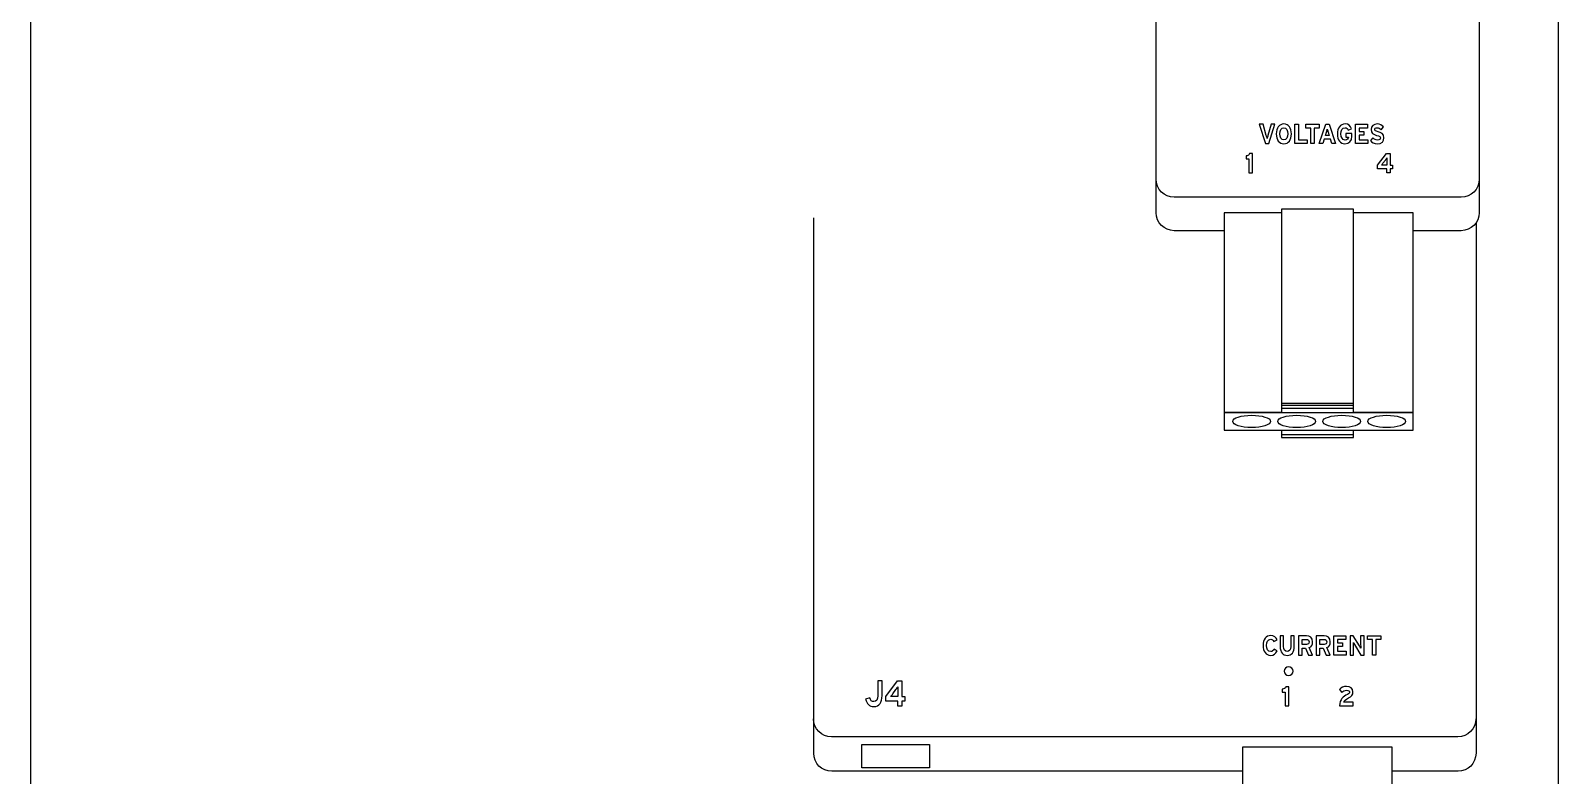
# Model space of a CAD drawing. Extents: x 2 to 47.7, y 0.2 to 35.3.
# Drawn here: x 28 to 36.48, y 9.66 to 13.8 of the extents above; entities that cross this region are included whole.
import ezdxf

# ---------------------------------------------------------------- set-up
doc = ezdxf.new("R2010")
doc.units = 0
doc.header["$MEASUREMENT"] = 0
doc.layers.add('5_00_DWG', color=7, linetype='CONTINUOUS')

msp = doc.modelspace()

# ---------------------------------------------------------------- linework, layer by layer
at = {"layer": '5_00_DWG', "color": 250}
for points in [[(35.0154, 13.1679), (35.0154, 13.2749), (35.0347, 13.2749), (35.0347, 13.189), (35.083, 13.189), (35.083, 13.1679), (35.0154, 13.1679)], [(35.1232, 13.2538), (35.1232, 13.1679), (35.104, 13.1679), (35.104, 13.2538), (35.0763, 13.2538), (35.0763, 13.2749), (35.1509, 13.2749), (35.1509, 13.2538), (35.1232, 13.2538)], [(35.2205, 13.1679), (35.2129, 13.1918), (35.1777, 13.1918), (35.1701, 13.1679), (35.1495, 13.1679), (35.1864, 13.2749), (35.2051, 13.2749), (35.2416, 13.1679), (35.2205, 13.1679)], [(35.352, 13.1679), (35.352, 13.2749), (35.4189, 13.2749), (35.4189, 13.2539), (35.3713, 13.2539), (35.3713, 13.2354), (35.3989, 13.2354), (35.3989, 13.2147), (35.3713, 13.2147), (35.3713, 13.1888), (35.4209, 13.1888), (35.4209, 13.1679), (35.352, 13.1679)], [(35.5447, 13.0277), (35.5447, 13.0059), (35.5261, 13.0059), (35.5261, 13.0277), (35.4734, 13.0277), (35.4734, 13.047), (35.5245, 13.1128), (35.5447, 13.1128), (35.5447, 13.0476), (35.5573, 13.0476), (35.5573, 13.0277), (35.5447, 13.0277)], [(34.9402, 12.7832), (34.6226, 12.7832), (34.6226, 11.6742), (35.6726, 11.6742), (35.6726, 12.7832), (35.3401, 12.7832)], [(35.3401, 12.8039), (34.9402, 12.8039), (34.9402, 11.7145), (35.3401, 11.7145), (35.3401, 12.8039)], [(34.6226, 11.5764), (34.9402, 11.5764), (34.9402, 11.5361), (35.3401, 11.5361), (35.3401, 11.5764), (35.6726, 11.5764), (35.6726, 11.6742), (35.3401, 11.6742), (35.3401, 11.7245), (34.9402, 11.7245), (34.9402, 11.6742), (34.6226, 11.6742), (34.6226, 11.5764)], [(34.9402, 11.6984), (35.3401, 11.6984)], [(34.9402, 11.6742), (35.3401, 11.6742)], [(34.9402, 11.5764), (35.3401, 11.5764)], [(34.9402, 11.5521), (35.3401, 11.5521)], [(35.2319, 10.3282), (35.2319, 10.4351), (35.2988, 10.4351), (35.2988, 10.4142), (35.2512, 10.4142), (35.2512, 10.3957), (35.2788, 10.3957), (35.2788, 10.3749), (35.2512, 10.3749), (35.2512, 10.3491), (35.3008, 10.3491), (35.3008, 10.3282), (35.2319, 10.3282)], [(35.4647, 10.414), (35.4647, 10.3282), (35.4455, 10.3282), (35.4455, 10.414), (35.4178, 10.414), (35.4178, 10.4351), (35.4924, 10.4351), (35.4924, 10.414), (35.4647, 10.414)], [(32.8343, 10.0727), (32.8343, 10.0439), (32.8112, 10.0439), (32.8112, 10.0727), (32.7457, 10.0727), (32.7457, 10.098), (32.8092, 10.1849), (32.8343, 10.1849), (32.8343, 10.0988), (32.8501, 10.0988), (32.8501, 10.0727), (32.8343, 10.0727)], [(32.6115, 9.7015), (32.6115, 9.8315), (32.9867, 9.8315), (32.9867, 9.7015), (32.6115, 9.7015)], [(35.5552, 9.8168), (34.7253, 9.8168), (34.7253, 9.5074), (35.5552, 9.5074), (35.5552, 9.8168)]]:
    msp.add_lwpolyline(points, dxfattribs=at)
for points, knots in [([(36.4782, 5.3148), (36.4782, 5.1492), (36.3438, 5.0149), (36.1782, 5.0149), (36.1782, 5.0149), (28.2977, 5.0149), (28.2977, 5.0149), (28.132, 5.0149), (27.9977, 5.1492), (27.9977, 5.3148), (27.9977, 5.3148), (27.9977, 19.7), (27.9977, 19.7), (27.9977, 19.8657), (28.132, 20), (28.2977, 20), (28.2977, 20), (36.1782, 20), (36.1782, 20), (36.3438, 20), (36.4782, 19.8657), (36.4782, 19.7), (36.4782, 19.7), (36.4782, 5.3148), (36.4782, 5.3148)], [0, 0, 0, 0, 1, 1, 1, 2, 2, 2, 3, 3, 3, 4, 4, 4, 5, 5, 5, 6, 6, 6, 7, 7, 7, 8, 8, 8, 8]), ([(34.6226, 12.684), (34.6226, 12.684), (34.3448, 12.684), (34.3448, 12.684), (34.2896, 12.684), (34.2449, 12.7288), (34.2449, 12.784), (34.2449, 12.784), (34.2449, 15.7468), (34.2449, 15.7468)], [0, 0, 0, 0, 1, 1, 1, 2, 2, 2, 3, 3, 3, 3]), ([(36.0379, 15.7468), (36.0379, 15.7468), (36.0379, 12.784), (36.0379, 12.784), (36.0379, 12.7288), (35.9931, 12.684), (35.9378, 12.684), (35.9378, 12.684), (35.6726, 12.684), (35.6726, 12.684)], [0, 0, 0, 0, 1, 1, 1, 2, 2, 2, 3, 3, 3, 3]), ([(34.8702, 13.1679), (34.8702, 13.1679), (34.8515, 13.1679), (34.8515, 13.1679), (34.8515, 13.1679), (34.8173, 13.2749), (34.8173, 13.2749), (34.8173, 13.2749), (34.8386, 13.2749), (34.8386, 13.2749), (34.8386, 13.2749), (34.8568, 13.213), (34.8568, 13.213), (34.8586, 13.207), (34.8605, 13.1992), (34.8613, 13.1954), (34.8621, 13.1994), (34.8639, 13.2067), (34.8657, 13.213), (34.8657, 13.213), (34.8835, 13.2749), (34.8835, 13.2749), (34.8835, 13.2749), (34.9045, 13.2749), (34.9045, 13.2749), (34.9045, 13.2749), (34.8702, 13.1679), (34.8702, 13.1679)], [0, 0, 0, 0, 1, 1, 1, 2, 2, 2, 3, 3, 3, 4, 4, 4, 5, 5, 5, 6, 6, 6, 7, 7, 7, 8, 8, 8, 9, 9, 9, 9]), ([(34.954, 13.1662), (34.9277, 13.1662), (34.9122, 13.1888), (34.9122, 13.2214), (34.9122, 13.2539), (34.9277, 13.2765), (34.954, 13.2765), (34.9802, 13.2765), (34.9958, 13.2539), (34.9958, 13.2214), (34.9958, 13.1888), (34.9802, 13.1662), (34.954, 13.1662)], [0, 0, 0, 0, 1, 1, 1, 2, 2, 2, 3, 3, 3, 4, 4, 4, 4]), ([(34.954, 13.2553), (34.9385, 13.2553), (34.932, 13.2405), (34.932, 13.2214), (34.932, 13.2023), (34.9385, 13.1875), (34.954, 13.1875), (34.9695, 13.1875), (34.976, 13.2023), (34.976, 13.2214), (34.976, 13.2405), (34.9695, 13.2553), (34.954, 13.2553)], [0, 0, 0, 0, 1, 1, 1, 2, 2, 2, 3, 3, 3, 4, 4, 4, 4]), ([(35.2001, 13.2315), (35.1982, 13.2377), (35.1962, 13.2442), (35.1953, 13.2481), (35.1943, 13.2442), (35.1924, 13.2377), (35.1905, 13.2315), (35.1905, 13.2315), (35.1843, 13.2121), (35.1843, 13.2121), (35.1843, 13.2121), (35.2063, 13.2121), (35.2063, 13.2121), (35.2063, 13.2121), (35.2001, 13.2315), (35.2001, 13.2315)], [0, 0, 0, 0, 1, 1, 1, 2, 2, 2, 3, 3, 3, 4, 4, 4, 5, 5, 5, 5]), ([(35.293, 13.1662), (35.2679, 13.1662), (35.251, 13.1876), (35.251, 13.2214), (35.251, 13.2539), (35.2686, 13.2765), (35.2937, 13.2765), (35.3134, 13.2765), (35.3239, 13.2663), (35.3302, 13.2498), (35.3302, 13.2498), (35.3119, 13.2414), (35.3119, 13.2414), (35.3083, 13.2493), (35.3039, 13.2553), (35.2935, 13.2553), (35.279, 13.2553), (35.2708, 13.2413), (35.2708, 13.2214), (35.2708, 13.2017), (35.2792, 13.1872), (35.2936, 13.1872), (35.3068, 13.1872), (35.3113, 13.194), (35.3124, 13.2034), (35.3124, 13.2034), (35.2972, 13.2034), (35.2972, 13.2034), (35.2972, 13.2034), (35.2972, 13.2234), (35.2972, 13.2234), (35.2972, 13.2234), (35.3317, 13.2234), (35.3317, 13.2234), (35.3317, 13.2234), (35.3317, 13.2093), (35.3317, 13.2093), (35.3317, 13.1818), (35.3153, 13.1662), (35.293, 13.1662)], [0, 0, 0, 0, 1, 1, 1, 2, 2, 2, 3, 3, 3, 4, 4, 4, 5, 5, 5, 6, 6, 6, 7, 7, 7, 8, 8, 8, 9, 9, 9, 10, 10, 10, 11, 11, 11, 12, 12, 12, 13, 13, 13, 13]), ([(35.4721, 13.1662), (35.456, 13.1662), (35.442, 13.1737), (35.4347, 13.1856), (35.4347, 13.1856), (35.4486, 13.1994), (35.4486, 13.1994), (35.4553, 13.1907), (35.464, 13.1872), (35.4732, 13.1872), (35.4846, 13.1872), (35.49, 13.1907), (35.49, 13.1988), (35.49, 13.2057), (35.4867, 13.2087), (35.4685, 13.2133), (35.4508, 13.2179), (35.4384, 13.2241), (35.4384, 13.2452), (35.4384, 13.2646), (35.4538, 13.2765), (35.4728, 13.2765), (35.4878, 13.2765), (35.4988, 13.2703), (35.5078, 13.2597), (35.5078, 13.2597), (35.4939, 13.2448), (35.4939, 13.2448), (35.4878, 13.2518), (35.4809, 13.2558), (35.4721, 13.2558), (35.4618, 13.2558), (35.4583, 13.2509), (35.4583, 13.2461), (35.4583, 13.2394), (35.4625, 13.2373), (35.4777, 13.2333), (35.493, 13.2293), (35.5099, 13.2235), (35.5099, 13.2003), (35.5099, 13.18), (35.4983, 13.1662), (35.4721, 13.1662)], [0, 0, 0, 0, 1, 1, 1, 2, 2, 2, 3, 3, 3, 4, 4, 4, 5, 5, 5, 6, 6, 6, 7, 7, 7, 8, 8, 8, 9, 9, 9, 10, 10, 10, 11, 11, 11, 12, 12, 12, 13, 13, 13, 14, 14, 14, 14]), ([(34.7605, 13.0059), (34.7605, 13.0059), (34.7605, 13.0832), (34.7605, 13.0832), (34.7605, 13.0832), (34.744, 13.0832), (34.744, 13.0832), (34.744, 13.0832), (34.744, 13.0989), (34.744, 13.0989), (34.7547, 13.0995), (34.7618, 13.104), (34.7637, 13.1128), (34.7637, 13.1128), (34.7796, 13.1128), (34.7796, 13.1128), (34.7796, 13.1128), (34.7796, 13.0059), (34.7796, 13.0059), (34.7796, 13.0059), (34.7605, 13.0059), (34.7605, 13.0059)], [0, 0, 0, 0, 1, 1, 1, 2, 2, 2, 3, 3, 3, 4, 4, 4, 5, 5, 5, 6, 6, 6, 7, 7, 7, 7]), ([(35.518, 13.0763), (35.518, 13.0763), (35.5042, 13.0584), (35.5042, 13.0584), (35.5012, 13.0545), (35.4972, 13.0496), (35.4952, 13.0473), (35.4985, 13.0473), (35.5088, 13.0476), (35.5143, 13.0476), (35.5143, 13.0476), (35.5261, 13.0476), (35.5261, 13.0476), (35.5261, 13.0476), (35.5261, 13.065), (35.5261, 13.065), (35.5261, 13.0711), (35.5265, 13.0844), (35.5265, 13.0884), (35.5247, 13.0856), (35.5212, 13.0804), (35.518, 13.0763)], [0, 0, 0, 0, 1, 1, 1, 2, 2, 2, 3, 3, 3, 4, 4, 4, 5, 5, 5, 6, 6, 6, 7, 7, 7, 7]), ([(36.0379, 12.9694), (36.0379, 12.9142), (35.9931, 12.8694), (35.9378, 12.8694), (35.9378, 12.8694), (34.3448, 12.8694), (34.3448, 12.8694), (34.2896, 12.8694), (34.2449, 12.9142), (34.2449, 12.9694)], [0, 0, 0, 0, 1, 1, 1, 2, 2, 2, 3, 3, 3, 3]), ([(34.7253, 9.6829), (34.7253, 9.6829), (32.4446, 9.6829), (32.4446, 9.6829), (32.3894, 9.6829), (32.3446, 9.7277), (32.3446, 9.7829), (32.3446, 9.7829), (32.3446, 12.756), (32.3446, 12.756)], [0, 0, 0, 0, 1, 1, 1, 2, 2, 2, 3, 3, 3, 3]), ([(36.0207, 12.7269), (36.0207, 12.7269), (36.0207, 9.7829), (36.0207, 9.7829), (36.0207, 9.7277), (35.9759, 9.6829), (35.9207, 9.6829), (35.9207, 9.6829), (35.5552, 9.6829), (35.5552, 9.6829)], [0, 0, 0, 0, 1, 1, 1, 2, 2, 2, 3, 3, 3, 3]), ([(34.8801, 11.6253), (34.8801, 11.6442), (34.8332, 11.6595), (34.7752, 11.6595), (34.7172, 11.6595), (34.6701, 11.6442), (34.6701, 11.6253), (34.6701, 11.6064), (34.7172, 11.5911), (34.7752, 11.5911), (34.8332, 11.5911), (34.8801, 11.6064), (34.8801, 11.6253)], [0, 0, 0, 0, 1, 1, 1, 2, 2, 2, 3, 3, 3, 4, 4, 4, 4]), ([(35.1302, 11.6253), (35.1302, 11.6442), (35.0832, 11.6595), (35.0251, 11.6595), (34.9673, 11.6595), (34.9202, 11.6442), (34.9202, 11.6253), (34.9202, 11.6064), (34.9673, 11.5911), (35.0251, 11.5911), (35.0832, 11.5911), (35.1302, 11.6064), (35.1302, 11.6253)], [0, 0, 0, 0, 1, 1, 1, 2, 2, 2, 3, 3, 3, 4, 4, 4, 4]), ([(35.3801, 11.6253), (35.3801, 11.6442), (35.3331, 11.6595), (35.2752, 11.6595), (35.2172, 11.6595), (35.1702, 11.6442), (35.1702, 11.6253), (35.1702, 11.6064), (35.2172, 11.5911), (35.2752, 11.5911), (35.3331, 11.5911), (35.3801, 11.6064), (35.3801, 11.6253)], [0, 0, 0, 0, 1, 1, 1, 2, 2, 2, 3, 3, 3, 4, 4, 4, 4]), ([(35.6301, 11.6253), (35.6301, 11.6442), (35.5831, 11.6595), (35.5252, 11.6595), (35.4672, 11.6595), (35.4202, 11.6442), (35.4202, 11.6253), (35.4202, 11.6064), (35.4672, 11.5911), (35.5252, 11.5911), (35.5831, 11.5911), (35.6301, 11.6064), (35.6301, 11.6253)], [0, 0, 0, 0, 1, 1, 1, 2, 2, 2, 3, 3, 3, 4, 4, 4, 4]), ([(34.8985, 10.404), (34.8951, 10.4113), (34.8896, 10.4156), (34.8809, 10.4156), (34.8665, 10.4156), (34.8582, 10.4015), (34.8582, 10.3817), (34.8582, 10.3624), (34.8666, 10.3478), (34.881, 10.3478), (34.8897, 10.3478), (34.8948, 10.3519), (34.8999, 10.3613), (34.8999, 10.3613), (34.9161, 10.3507), (34.9161, 10.3507), (34.9095, 10.3355), (34.8979, 10.3265), (34.8805, 10.3265), (34.8553, 10.3265), (34.8384, 10.3479), (34.8384, 10.3817), (34.8384, 10.4142), (34.856, 10.4368), (34.8812, 10.4368), (34.8993, 10.4368), (34.9103, 10.427), (34.9164, 10.4131), (34.9164, 10.4131), (34.8985, 10.404), (34.8985, 10.404)], [0, 0, 0, 0, 1, 1, 1, 2, 2, 2, 3, 3, 3, 4, 4, 4, 5, 5, 5, 6, 6, 6, 7, 7, 7, 8, 8, 8, 9, 9, 9, 10, 10, 10, 10]), ([(34.9725, 10.3265), (34.9492, 10.3265), (34.9336, 10.3439), (34.9336, 10.3751), (34.9336, 10.3751), (34.9336, 10.4351), (34.9336, 10.4351), (34.9336, 10.4351), (34.9528, 10.4351), (34.9528, 10.4351), (34.9528, 10.4351), (34.9528, 10.3754), (34.9528, 10.3754), (34.9528, 10.3583), (34.9602, 10.3474), (34.9725, 10.3474), (34.9847, 10.3474), (34.9923, 10.358), (34.9923, 10.3751), (34.9923, 10.3751), (34.9923, 10.4351), (34.9923, 10.4351), (34.9923, 10.4351), (35.0115, 10.4351), (35.0115, 10.4351), (35.0115, 10.4351), (35.0115, 10.3754), (35.0115, 10.3754), (35.0115, 10.3444), (34.9969, 10.3265), (34.9725, 10.3265)], [0, 0, 0, 0, 1, 1, 1, 2, 2, 2, 3, 3, 3, 4, 4, 4, 5, 5, 5, 6, 6, 6, 7, 7, 7, 8, 8, 8, 9, 9, 9, 10, 10, 10, 10]), ([(35.0914, 10.3282), (35.0914, 10.3282), (35.0742, 10.3667), (35.0742, 10.3667), (35.0742, 10.3667), (35.0548, 10.3667), (35.0548, 10.3667), (35.0548, 10.3667), (35.0548, 10.3282), (35.0548, 10.3282), (35.0548, 10.3282), (35.0356, 10.3282), (35.0356, 10.3282), (35.0356, 10.3282), (35.0356, 10.4351), (35.0356, 10.4351), (35.0356, 10.4351), (35.0804, 10.4351), (35.0804, 10.4351), (35.0986, 10.4351), (35.1136, 10.424), (35.1136, 10.4012), (35.1136, 10.3852), (35.1074, 10.3751), (35.0951, 10.3698), (35.0951, 10.3698), (35.1136, 10.3282), (35.1136, 10.3282), (35.1136, 10.3282), (35.0914, 10.3282), (35.0914, 10.3282)], [0, 0, 0, 0, 1, 1, 1, 2, 2, 2, 3, 3, 3, 4, 4, 4, 5, 5, 5, 6, 6, 6, 7, 7, 7, 8, 8, 8, 9, 9, 9, 10, 10, 10, 10]), ([(35.1896, 10.3282), (35.1896, 10.3282), (35.1724, 10.3667), (35.1724, 10.3667), (35.1724, 10.3667), (35.153, 10.3667), (35.153, 10.3667), (35.153, 10.3667), (35.153, 10.3282), (35.153, 10.3282), (35.153, 10.3282), (35.1338, 10.3282), (35.1338, 10.3282), (35.1338, 10.3282), (35.1338, 10.4351), (35.1338, 10.4351), (35.1338, 10.4351), (35.1786, 10.4351), (35.1786, 10.4351), (35.1967, 10.4351), (35.2117, 10.424), (35.2117, 10.4012), (35.2117, 10.3852), (35.2055, 10.3751), (35.1933, 10.3698), (35.1933, 10.3698), (35.2117, 10.3282), (35.2117, 10.3282), (35.2117, 10.3282), (35.1896, 10.3282), (35.1896, 10.3282)], [0, 0, 0, 0, 1, 1, 1, 2, 2, 2, 3, 3, 3, 4, 4, 4, 5, 5, 5, 6, 6, 6, 7, 7, 7, 8, 8, 8, 9, 9, 9, 10, 10, 10, 10]), ([(35.3821, 10.3282), (35.3821, 10.3282), (35.3467, 10.3866), (35.3467, 10.3866), (35.3444, 10.3905), (35.3412, 10.3959), (35.34, 10.3986), (35.34, 10.3947), (35.3403, 10.3812), (35.3403, 10.3752), (35.3403, 10.3752), (35.3403, 10.3282), (35.3403, 10.3282), (35.3403, 10.3282), (35.3213, 10.3282), (35.3213, 10.3282), (35.3213, 10.3282), (35.3213, 10.4351), (35.3213, 10.4351), (35.3213, 10.4351), (35.3397, 10.4351), (35.3397, 10.4351), (35.3397, 10.4351), (35.3738, 10.3786), (35.3738, 10.3786), (35.3762, 10.3746), (35.3793, 10.3693), (35.3806, 10.3665), (35.3806, 10.3705), (35.3803, 10.384), (35.3803, 10.3899), (35.3803, 10.3899), (35.3803, 10.4351), (35.3803, 10.4351), (35.3803, 10.4351), (35.3993, 10.4351), (35.3993, 10.4351), (35.3993, 10.4351), (35.3993, 10.3282), (35.3993, 10.3282), (35.3993, 10.3282), (35.3821, 10.3282), (35.3821, 10.3282)], [0, 0, 0, 0, 1, 1, 1, 2, 2, 2, 3, 3, 3, 4, 4, 4, 5, 5, 5, 6, 6, 6, 7, 7, 7, 8, 8, 8, 9, 9, 9, 10, 10, 10, 11, 11, 11, 12, 12, 12, 13, 13, 13, 14, 14, 14, 14]), ([(35.08, 10.4144), (35.08, 10.4144), (35.0548, 10.4144), (35.0548, 10.4144), (35.0548, 10.4144), (35.0548, 10.3869), (35.0548, 10.3869), (35.0548, 10.3869), (35.08, 10.3869), (35.08, 10.3869), (35.0889, 10.3869), (35.0938, 10.3914), (35.0938, 10.4008), (35.0938, 10.4104), (35.0885, 10.4144), (35.08, 10.4144)], [0, 0, 0, 0, 1, 1, 1, 2, 2, 2, 3, 3, 3, 4, 4, 4, 5, 5, 5, 5]), ([(35.1782, 10.4144), (35.1782, 10.4144), (35.153, 10.4144), (35.153, 10.4144), (35.153, 10.4144), (35.153, 10.3869), (35.153, 10.3869), (35.153, 10.3869), (35.1782, 10.3869), (35.1782, 10.3869), (35.1871, 10.3869), (35.1919, 10.3914), (35.1919, 10.4008), (35.1919, 10.4104), (35.1867, 10.4144), (35.1782, 10.4144)], [0, 0, 0, 0, 1, 1, 1, 2, 2, 2, 3, 3, 3, 4, 4, 4, 5, 5, 5, 5]), ([(35.0052, 10.2386), (35.0052, 10.225), (34.994, 10.214), (34.9802, 10.214), (34.9664, 10.214), (34.9552, 10.225), (34.9552, 10.2386), (34.9552, 10.2521), (34.9664, 10.2631), (34.9802, 10.2631), (34.994, 10.2631), (35.0052, 10.2521), (35.0052, 10.2386)], [0, 0, 0, 0, 1, 1, 1, 2, 2, 2, 3, 3, 3, 4, 4, 4, 4]), ([(32.6782, 10.0417), (32.6543, 10.0417), (32.6383, 10.0586), (32.6323, 10.0833), (32.6323, 10.0833), (32.6558, 10.0908), (32.6558, 10.0908), (32.6604, 10.0765), (32.6666, 10.0697), (32.6782, 10.0697), (32.6929, 10.0697), (32.6996, 10.0807), (32.6996, 10.1019), (32.6996, 10.1019), (32.6996, 10.1849), (32.6996, 10.1849), (32.6996, 10.1849), (32.7236, 10.1849), (32.7236, 10.1849), (32.7236, 10.1849), (32.7236, 10.1027), (32.7236, 10.1027), (32.7236, 10.0658), (32.7095, 10.0417), (32.6782, 10.0417)], [0, 0, 0, 0, 1, 1, 1, 2, 2, 2, 3, 3, 3, 4, 4, 4, 5, 5, 5, 6, 6, 6, 7, 7, 7, 8, 8, 8, 8]), ([(32.8011, 10.1367), (32.8011, 10.1367), (32.784, 10.1132), (32.784, 10.1132), (32.7802, 10.1079), (32.7753, 10.1015), (32.7727, 10.0985), (32.7768, 10.0985), (32.7897, 10.0988), (32.7965, 10.0988), (32.7965, 10.0988), (32.8112, 10.0988), (32.8112, 10.0988), (32.8112, 10.0988), (32.8112, 10.1218), (32.8112, 10.1218), (32.8112, 10.1299), (32.8117, 10.1474), (32.8117, 10.1526), (32.8095, 10.149), (32.8051, 10.1422), (32.8011, 10.1367)], [0, 0, 0, 0, 1, 1, 1, 2, 2, 2, 3, 3, 3, 4, 4, 4, 5, 5, 5, 6, 6, 6, 7, 7, 7, 7]), ([(34.9619, 10.0455), (34.9619, 10.0455), (34.9619, 10.1228), (34.9619, 10.1228), (34.9619, 10.1228), (34.9454, 10.1228), (34.9454, 10.1228), (34.9454, 10.1228), (34.9454, 10.1385), (34.9454, 10.1385), (34.9561, 10.1392), (34.9631, 10.1436), (34.9651, 10.1525), (34.9651, 10.1525), (34.981, 10.1525), (34.981, 10.1525), (34.981, 10.1525), (34.981, 10.0455), (34.981, 10.0455), (34.981, 10.0455), (34.9619, 10.0455), (34.9619, 10.0455)], [0, 0, 0, 0, 1, 1, 1, 2, 2, 2, 3, 3, 3, 4, 4, 4, 5, 5, 5, 6, 6, 6, 7, 7, 7, 7]), ([(35.2632, 10.0455), (35.2638, 10.0822), (35.284, 10.0981), (35.3075, 10.1095), (35.3158, 10.1135), (35.3184, 10.1178), (35.3184, 10.1224), (35.3184, 10.1278), (35.3141, 10.1332), (35.3026, 10.1332), (35.2912, 10.1332), (35.2819, 10.1275), (35.2752, 10.1204), (35.2752, 10.1204), (35.2628, 10.1364), (35.2628, 10.1364), (35.273, 10.1479), (35.2866, 10.1541), (35.3019, 10.1541), (35.3247, 10.1541), (35.3376, 10.1439), (35.3376, 10.1234), (35.3376, 10.1062), (35.3292, 10.0987), (35.3129, 10.0903), (35.2958, 10.0816), (35.2892, 10.0744), (35.2874, 10.0661), (35.2874, 10.0661), (35.3386, 10.0661), (35.3386, 10.0661), (35.3386, 10.0661), (35.3386, 10.0455), (35.3386, 10.0455), (35.3386, 10.0455), (35.2632, 10.0455), (35.2632, 10.0455)], [0, 0, 0, 0, 1, 1, 1, 2, 2, 2, 3, 3, 3, 4, 4, 4, 5, 5, 5, 6, 6, 6, 7, 7, 7, 8, 8, 8, 9, 9, 9, 10, 10, 10, 11, 11, 11, 12, 12, 12, 12]), ([(36.0198, 9.9739), (36.0198, 9.9187), (35.975, 9.8739), (35.9198, 9.8739), (35.9198, 9.8739), (32.4437, 9.8739), (32.4437, 9.8739), (32.3884, 9.8739), (32.3437, 9.9187), (32.3437, 9.9739)], [0, 0, 0, 0, 1, 1, 1, 2, 2, 2, 3, 3, 3, 3])]:
    msp.add_open_spline(points, degree=3, knots=knots, dxfattribs=at)

doc.saveas('drawing.dxf')
